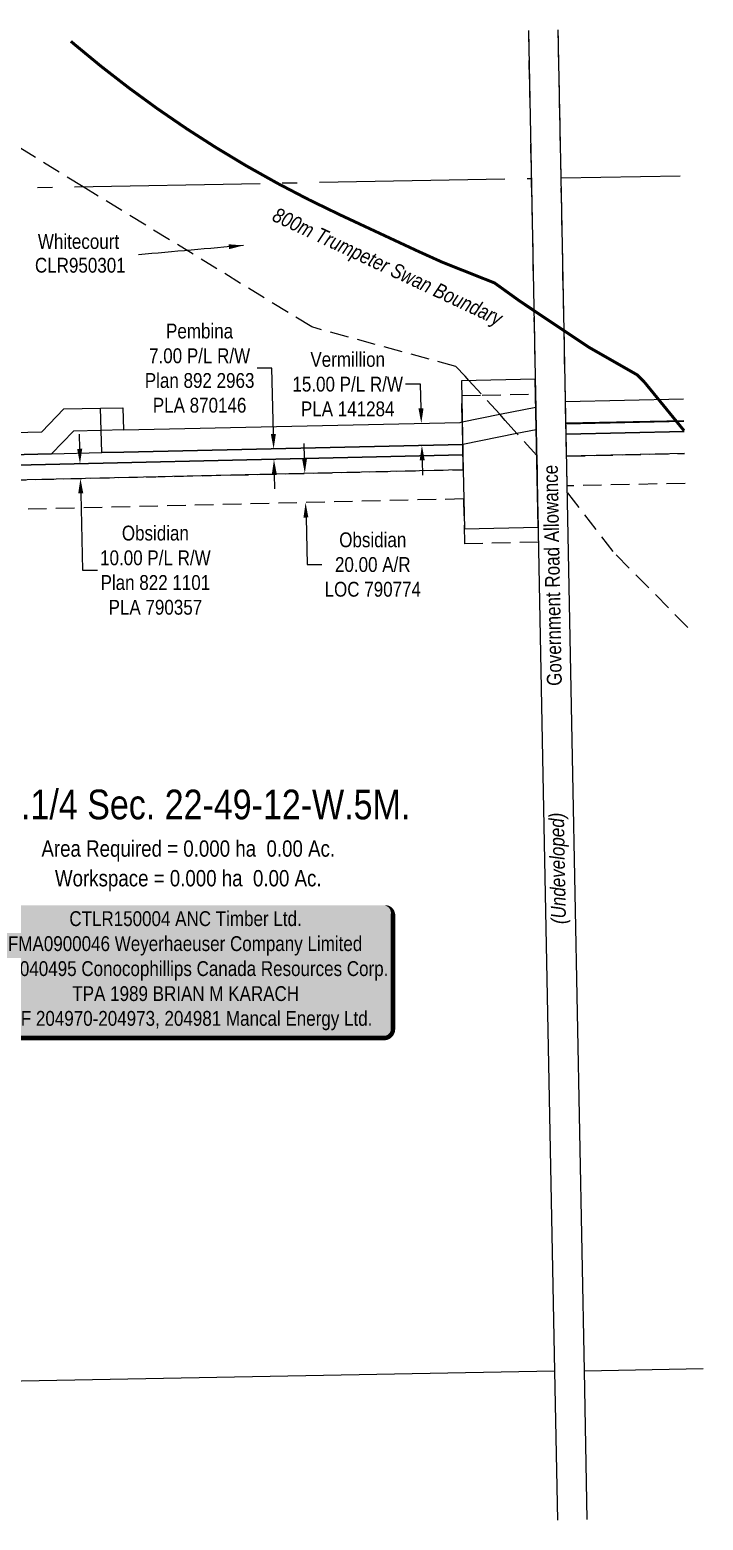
# Model space of a CAD drawing. Extents: x 586920 to 597578, y 5899013 to 5902730.
# Drawn here: x 589113 to 589566, y 5899272 to 5900276 of the extents above; entities that cross this region are included whole.
import ezdxf
from ezdxf.enums import TextEntityAlignment as Align

# ---------------------------------------------------------------- set-up
doc = ezdxf.new("R2010")
doc.units = 0
doc.header["$LTSCALE"] = 5
doc.header["$PDSIZE"] = 0.5
for name, pattern in [('DASHDOT2', [12.7, 6.35, -3.175, 0, -3.175]), ('foc-ACCESSROAD', [3.75, 2.5, -1.25]), ('foc-QUARTERLINE', [33, 25, -3, 2, -3])]:
    doc.linetypes.add(name, pattern=pattern)
doc.layers.get('Defpoints').update_dxf_attribs({"color": 9})
for name, color, linetype in [('AS-WILDLIFE', 131, 'DASHDOT2'), ('C-AR', 13, 'foc-ACCESSROAD'), ('C-RW', 13, 'Continuous'), ('C-SYMBOL', 7, 'Continuous'), ('F-AR', 190, 'foc-ACCESSROAD'), ('F-RW', 190, 'Continuous'), ('F-WS', 190, 'foc-ACCESSROAD'), ('L-AREAREQUIRED', 7, 'Continuous'), ('L-AREAWORK', 7, 'Continuous'), ('L-ROAD-T', 7, 'Continuous'), ('L-SEC', 7, 'Continuous'), ('L-SECQ', 8, 'foc-QUARTERLINE')]:
    doc.layers.add(name, color=color, linetype=linetype)
for name, color, linetype, lineweight in [('C-AR-T', 13, 'Continuous', 9), ('C-RW-T', 13, 'Continuous', 9), ('F-RW-T', 190, 'Continuous', 9), ('F-WS-T', 190, 'Continuous', 9), ('T-TEXT', 48, 'Continuous', 18)]:
    doc.layers.add(name, color=color, linetype=linetype, lineweight=lineweight)
doc.styles.add('100L', font='ARIALN.TTF', dxfattribs={"height": 11})
doc.styles.add('175L', font='ARIALN.TTF', dxfattribs={"height": 20})
doc.styles.add('240', font='ARIALN.TTF', dxfattribs={"height": 30})
doc.styles.add('80', font='ARIALN.TTF', dxfattribs={"height": 10})
doc.styles.add('80CG', font='ARIALN.TTF', dxfattribs={"height": 10})
doc.styles.add('80L', font='ARIALN.TTF', dxfattribs={"height": 10})
doc.styles.add('80LS', font='ARIALNI.TTF', dxfattribs={"height": 10})
doc.dimstyles.new('Compass 5 000', dxfattribs={"dimscale": 5, "dimtxt": 9, "dimasz": 2, "dimexe": 0.2, "dimexo": 0.0625, "dimgap": 0.5, "dimtad": 0, "dimtih": 1, "dimtoh": 1, "dimzin": 0, "dimdsep": 46, "dimtxsty": '80CG', "dimcen": 0.1, "dimse1": 1, "dimse2": 1, "dimclrd": 256, "dimclrt": 256, "dimaunit": 1, "dimadec": 4, "dimazin": 0, "dimtfac": 0.06, "dimtofl": 0, "dimtmove": 0, "dimatfit": 1, "dimfxl": 0.2, "dimtolj": 1, "dimtzin": 0, "dimlwd": -1, "dimarcsym": 0})

# ---------------------------------------------------------------- blocks, each defined once
blk = doc.blocks.new('*D465')
at = {"layer": 'C-AR-T', "transparency": 16777216}
for p, q in [((589297.7, 5899987.3), (589297.5, 5899997.3)), ((589298.7, 5899947.5), (589299.4, 5899915.7)), ((589299.4, 5899915.7), (589309.4, 5899915.7))]:
    blk.add_line(p, q, dxfattribs=at)
for points in [[(589299.4, 5899987.3), (589296, 5899987.3), (589297.9, 5899977.3)], [(589300.3, 5899947.5), (589297, 5899947.4), (589298.4, 5899957.5)]]:
    blk.add_solid(points, dxfattribs=at)
at = {"layer": 'Defpoints', "color": 0, "transparency": 16777216}
for p in [(589167.8, 5899974.2), (589168.3, 5899954.4), (589298.4, 5899957.5)]:
    blk.add_point(p, dxfattribs=at)
at = {"layer": 'C-AR-T', "transparency": 16777216, "insert": (589343.7, 5899915.7), "char_height": 10, "attachment_point": 5, "style": '80CG'}
blk.add_mtext('\\A1;Obsidian\\P20.00 A/R\\PLOC 790774', dxfattribs=at)
blk = doc.blocks.new('*D426')
at = {"layer": 'C-RW-T', "transparency": 16777216}
for p, q in [((589146.2, 5899993.7), (589146, 5900003.7)), ((589146.9, 5899963.7), (589148.1, 5899911.9)), ((589148.1, 5899911.9), (589158.1, 5899911.9))]:
    blk.add_line(p, q, dxfattribs=at)
for points in [[(589147.9, 5899993.8), (589144.5, 5899993.7), (589146.4, 5899983.7)], [(589148.6, 5899963.8), (589145.2, 5899963.7), (589146.7, 5899973.7)]]:
    blk.add_solid(points, dxfattribs=at)
at = {"layer": 'Defpoints', "color": 0, "transparency": 16777216}
for p in [(589137.9, 5899983.5), (589138.2, 5899973.5), (589146.7, 5899973.7)]:
    blk.add_point(p, dxfattribs=at)
at = {"layer": 'C-RW-T', "transparency": 16777216, "insert": (589197.2, 5899911.9), "char_height": 10, "attachment_point": 5, "style": '80CG'}
blk.add_mtext('\\A1;Obsidian\\P10.00 P/L R/W\\PPlan 822 1101\\PPLA 790357', dxfattribs=at)
blk = doc.blocks.new('*D451')
at = {"layer": 'Defpoints', "color": 0, "transparency": 16777216}
for p in [(589348.3, 5900010.4), (589376.4, 5900011), (589348.7, 5899995.4)]:
    blk.add_point(p, dxfattribs=at)
at = {"layer": 'F-RW-T', "transparency": 16777216}
for p, q in [((589375.8, 5900037.3), (589365.8, 5900037.3)), ((589376.2, 5900021), (589375.8, 5900037.3)), ((589377, 5899986), (589377.2, 5899976))]:
    blk.add_line(p, q, dxfattribs=at)
for points in [[(589377.9, 5900021.1), (589374.5, 5900021), (589376.4, 5900011)], [(589378.7, 5899986.1), (589375.3, 5899986), (589376.8, 5899996)]]:
    blk.add_solid(points, dxfattribs=at)
at = {"layer": 'F-RW-T', "transparency": 16777216, "insert": (589326.8, 5900037.3), "char_height": 10, "attachment_point": 5, "style": '80CG'}
blk.add_mtext('\\A1;Vermillion\\P15.00 P/L R/W\\PPLA 141284', dxfattribs=at)
blk = doc.blocks.new('*D453')
at = {"layer": 'Defpoints', "color": 0, "transparency": 16777216}
for p in [(589254.9, 5899993.3), (589276.9, 5899993.8), (589255, 5899986.2)]:
    blk.add_point(p, dxfattribs=at)
at = {"layer": 'F-RW-T', "transparency": 16777216}
for p, q in [((589275.7, 5900048.1), (589265.7, 5900048.1)), ((589276.7, 5900003.8), (589275.7, 5900048.1)), ((589277.3, 5899976.7), (589277.5, 5899966.7))]:
    blk.add_line(p, q, dxfattribs=at)
for points in [[(589278.4, 5900003.8), (589275, 5900003.7), (589276.9, 5899993.8)], [(589279, 5899976.7), (589275.7, 5899976.7), (589277.1, 5899986.7)]]:
    blk.add_solid(points, dxfattribs=at)
at = {"layer": 'F-RW-T', "transparency": 16777216, "insert": (589227, 5900048.1), "char_height": 10, "attachment_point": 5, "style": '80CG'}
blk.add_mtext('\\A1;Pembina\\P7.00 P/L R/W\\PPlan 892 2963\\PPLA 870146', dxfattribs=at)
blk = doc.blocks.new('*U422')
h = blk.add_hatch(color=255)
edge = h.paths.add_edge_path()
edge.add_line((-134, -45.5), (134, -45.5))
edge.add_arc((134, -39.5), 6, 270, 360)
edge.add_line((140, -39.5), (140, 38))
edge.add_arc((134, 38), 6, 0, 90)
edge.add_line((134, 44), (-134, 44))
edge.add_arc((-134, 38), 6, 90, 180)
edge.add_line((-140, 38), (-140, -39.5))
edge.add_arc((-134, -39.5), 6, 180, 270)
at = {"color": 44, "flags": 128}
blk.add_lwpolyline([(-134, -45.5, 3, 3, 0), (134, -45.5, 3, 3, 0.414214), (140, -39.5, 3, 3, 0), (140, 38, 3, 0, 0.414214), (134, 44, 0, 0, 0), (-134, 44, 0, 0, 0.414214), (-140, 38, 0, 0, 0), (-140, -39.5, 0, 3, 0.414214)], format="xyseb", close=True, dxfattribs=at)
at = {"color": 44, "style": '80'}
blk.add_attdef('ENTER_TEXT_001', (-36, -5), '', height=10, dxfattribs=at)

msp = doc.modelspace()

# ---------------------------------------------------------------- linework, layer by layer
at = {"layer": 'AS-WILDLIFE', "const_width": 2, "flags": 128}
msp.add_lwpolyline([(589553.481, 5900005.981), (589526.942, 5900038.503), (589521.854, 5900043.646), (589489.162, 5900062.328), (589442.944, 5900093.219), (589425.772, 5900105.581), (589390.6, 5900119.546), (589373.302, 5900127.378), (589322.01, 5900151.337), (589300.571, 5900161.743), (589279.451, 5900172.782), (589258.67, 5900184.446), (589238.244, 5900196.723), (589218.194, 5900209.602), (589198.535, 5900223.073), (589179.287, 5900237.123), (589160.465, 5900251.74), (589142.087, 5900266.911), (589140.258, 5900268.515)], dxfattribs=at)
at = {"layer": 'C-AR'}
msp.add_lwpolyline([(589022.588, 5899970.877), (589404.696, 5899979.668), (589404.556, 5899986.653), (589404.496, 5899989.652), (589404.356, 5899996.636), (589404.048, 5900011.892), (589403.688, 5900029.68), (589417.469, 5900029.98), (589453.338, 5900030.761), (589453.511, 5900021.902), (589453.603, 5900017.134), (589453.808, 5900006.659), (589454.145, 5899989.334), (589455.284, 5899930.882), (589405.688, 5899929.745), (589405.087, 5899960.012), (589023.056, 5899950.948)], dxfattribs=at)
at = {"layer": 'C-RW', "flags": 128}
msp.add_lwpolyline([(589404.69, 5899979.668), (589405.489, 5899939.748), (589455.085, 5899940.885), (589453.14, 5900040.764), (589403.489, 5900039.684), (589404.491, 5899989.652)], dxfattribs=at)
at = {"layer": 'C-RW'}
msp.add_lwpolyline([(589016.282, 5899980.727), (589404.496, 5899989.652), (589404.696, 5899979.668), (589022.588, 5899970.888)], dxfattribs=at)
at = {"layer": 'F-AR'}
msp.add_lwpolyline([(589554.166, 5899970.471), (589474.657, 5899968.787), (589474.266, 5899988.884), (589553.778, 5899990.549)], dxfattribs=at)
at = {"layer": 'F-RW'}
for points in [[(588940.979, 5900001.024), (589120.691, 5900005.243), (589135.41, 5900020.624), (589160.322, 5900021.172), (589175.323, 5900021.503), (589175.673, 5900006.533), (589160.672, 5900006.181), (589141.92, 5900005.741), (589127.225, 5899990.385), (589016.118, 5899987.775)], [(589553.353, 5900012.586), (589473.835, 5900010.968), (589473.548, 5900025.717), (589553.068, 5900027.405)], [(589553.492, 5900005.422), (589473.976, 5900003.721), (589473.84, 5900010.715), (589553.357, 5900012.403)], [(589553.778, 5899990.549), (589474.265, 5899988.884), (589473.976, 5900003.721), (589553.492, 5900005.422)], [(589016.118, 5899987.776), (589127.225, 5899990.384), (589161.024, 5899991.179), (589176.025, 5899991.531), (589404.357, 5899996.636), (589404.496, 5899989.652), (589016.282, 5899980.726)]]:
    msp.add_lwpolyline(points, dxfattribs=at)
msp.add_lwpolyline([(589175.323, 5900021.503), (589175.673, 5900006.532), (589402.662, 5900011.607), (589404.048, 5900011.892), (589429.286, 5900017.062), (589453.511, 5900021.902), (589453.603, 5900017.134), (589453.808, 5900006.659), (589440.799, 5900004.134), (589404.357, 5899996.636), (589176.025, 5899991.531), (589161.024, 5899991.179), (589160.672, 5900006.181), (589160.322, 5900021.172), (589175.323, 5900021.503)], close=True, dxfattribs=at)
at = {"layer": 'F-WS'}
for points in [[(589448.591, 5900274.184), (589450.507, 5900176.106), (589453.141, 5900040.888), (589453.511, 5900021.902), (589453.603, 5900017.134), (589453.808, 5900006.659), (589454.145, 5899989.334), (589440.799, 5900004.13), (589432.839, 5900012.921), (589429.29, 5900017.019), (589408.491, 5900039.825), (589405.882, 5900042.763), (589399.679, 5900049.354), (589302.562, 5900075.914), (589148.441, 5900170.453), (589102.787, 5900198.447), (589025.658, 5900266.408)], [(589556.041, 5899873.272), (589505.613, 5899924.474), (589474.738, 5899964.644), (589474.657, 5899968.787), (589474.266, 5899988.884), (589473.977, 5900003.721), (589473.835, 5900010.968), (589473.549, 5900025.717), (589470.612, 5900176.465), (589468.696, 5900274.553)]]:
    msp.add_lwpolyline(points, dxfattribs=at)
at = {"layer": 'L-SEC', "flags": 128}
for points in [[(589448.55, 5900275.867), (589458.339, 5899773.993), (589466.171, 5899371.88), (589468.125, 5899271.523)], [(589488.23, 5899271.894), (589486.276, 5899372.242), (589478.444, 5899774.353), (589470.612, 5900176.466), (589468.663, 5900276.238)], [(589466.171, 5899371.88), (588663.511, 5899356.906), (587860.855, 5899341.933)], [(589486.276, 5899372.242), (589566.357, 5899373.681)]]:
    msp.add_lwpolyline(points, dxfattribs=at)
at = {"layer": 'L-SECQ', "flags": 128}
for points in [[(588647.847, 5900161.126), (589450.507, 5900176.106)], [(589470.612, 5900176.466), (589550.772, 5900177.898)]]:
    msp.add_lwpolyline(points, dxfattribs=at)

# ---------------------------------------------------------------- block references
ref = msp.add_blockref('*U422', (589217.306, 5899642.049))
ref.add_attrib('ENTER_TEXT_001', 'CTLR150004 ANC Timber Ltd.', (589139.216, 5899672.05), dxfattribs={"color": 44, "height": 10, "style": '80'})
ref.add_attrib('ENTER_TEXT_002', 'FMA0900046 Weyerhaeuser Company Limited', (589097.852, 5899655.206), dxfattribs={"color": 44, "height": 10, "style": '80'})
ref.add_attrib('ENTER_TEXT_003', 'TFA 040495 Conocophillips Canada Resources Corp.', (589081.065, 5899638.362), dxfattribs={"color": 44, "height": 10, "style": '80'})
ref.add_attrib('ENTER_TEXT_004', 'TPA 1989 BRIAN M KARACH', (589141.256, 5899621.518), dxfattribs={"color": 44, "height": 10, "style": '80'})
ref.add_attrib('ENTER_TEXT_005', 'RTF 204970-204973, 204981 Mancal Energy Ltd.', (589091.252, 5899604.81), dxfattribs={"color": 44, "height": 10, "style": '80'})

# ---------------------------------------------------------------- texts
at = {"layer": 'AS-WILDLIFE', "insert": (589353.075, 5900115.328), "char_height": 10, "attachment_point": 5, "rotation": 334.962174, "style": '240'}
msp.add_mtext_dynamic_manual_height_columns('{\\fArial Narrow|b0|i1|c0|p34;800m Trumpeter Swan Boundary}', width=169.53383, gutter_width=45, heights=[0], dxfattribs=at)
at = {"layer": 'C-SYMBOL', "color": 3, "style": '175L'}
msp.add_text('S.E.1/4 Sec. 22-49-12-W.5M.', height=20, dxfattribs=at).set_placement((589219.362, 5899738.007), align=Align.BOTTOM_CENTER)
at = {"layer": 'F-WS-T', "insert": (589108.516, 5900138.558), "char_height": 10, "width": 73.51746, "attachment_point": 1, "line_spacing_factor": 0.961801, "style": '80L'}
msp.add_mtext('\\pi9.49407;Whitecourt\\P\\pi7.52613;CLR950301', dxfattribs=at)
at = {"layer": 'L-AREAREQUIRED', "color": 5, "style": '100L'}
msp.add_text('Area Required = 0.000 ha  0.00 Ac.', height=11, dxfattribs=at).set_placement((589219.362, 5899715.507), align=Align.BOTTOM_CENTER)
at = {"layer": 'L-AREAWORK', "color": 5, "style": '100L'}
msp.add_text('Workspace = 0.000 ha  0.00 Ac.', height=11, dxfattribs=at).set_placement((589219.362, 5899695.507), align=Align.BOTTOM_CENTER)
at = {"layer": 'L-ROAD-T', "style": '80L'}
msp.add_text('Government Road Allowance', height=10, rotation=91.072614, dxfattribs=at).set_placement((589464.713, 5899908.455), align=Align.MIDDLE_CENTER)
at = {"layer": 'T-TEXT', "style": '80LS'}
msp.add_text('(Undeveloped)', height=10, rotation=91.072406, dxfattribs=at).set_placement((589468.203, 5899710.939), align=Align.MIDDLE_CENTER)

# ---------------------------------------------------------------- dimensions: what is measured, and where the dimension line sits
at = {"layer": 'C-AR-T'}
dim = msp.add_linear_dim(base=(589298.417, 5899957.481), p1=(589167.797, 5899974.218), p2=(589168.268, 5899954.393), angle=271.35916, text='Obsidian\\P20.00 A/R\\PLOC 790774', dimstyle='Compass 5 000', override={"dimclrd": 256, "dimclrt": 256}, dxfattribs=at)
dim.commit()
dim.dimension.update_dxf_attribs({"geometry": '*D465', "text_midpoint": (589343.699, 5899915.678), "dimtype": 161})
at = {"layer": 'C-RW-T'}
dim = msp.add_linear_dim(base=(589146.669, 5899973.732), p1=(589137.942, 5899983.523), p2=(589138.172, 5899973.536), angle=271.317907, text='Obsidian\\P10.00 P/L R/W\\PPlan 822 1101\\PPLA 790357', dimstyle='Compass 5 000', override={"dimclrd": 256, "dimclrt": 256}, dxfattribs=at)
dim.commit()
dim.dimension.update_dxf_attribs({"geometry": '*D426', "text_midpoint": (589197.178, 5899911.882), "dimtype": 161})
at = {"layer": 'F-RW-T'}
for base, p1, p2, angle, text, picture, middle in [((589276.937, 5899993.787), (589255.042, 5899986.216), (589254.884, 5899993.294), 91.281012, 'Pembina\\P7.00 P/L R/W\\PPlan 892 2963\\PPLA 870146', '*D453', (589226.988, 5900048.08)), ((589376.432, 5900011.021), (589348.671, 5899995.391), (589348.335, 5900010.392), 91.280772, 'Vermillion\\P15.00 P/L R/W\\PPLA 141284', '*D451', (589326.759, 5900037.3))]:
    dim = msp.add_linear_dim(base=base, p1=p1, p2=p2, angle=angle, text=text, dimstyle='Compass 5 000', override={"dimclrd": 256, "dimclrt": 256}, dxfattribs=at)
    dim.commit()
    dim.dimension.update_dxf_attribs({"geometry": picture, "text_midpoint": middle, "dimtype": 161})

# ---------------------------------------------------------------- leaders
at = {"layer": 'F-WS-T', "path_type": 1}
msp.add_leader([(589256.665, 5900130.891), (589185.876, 5900124.554)], dimstyle='Compass 5 000', override={"dimgap": 0.5, "dimtad": 0, "dimclrd": 256}, dxfattribs=at)

doc.saveas('drawing.dxf')
